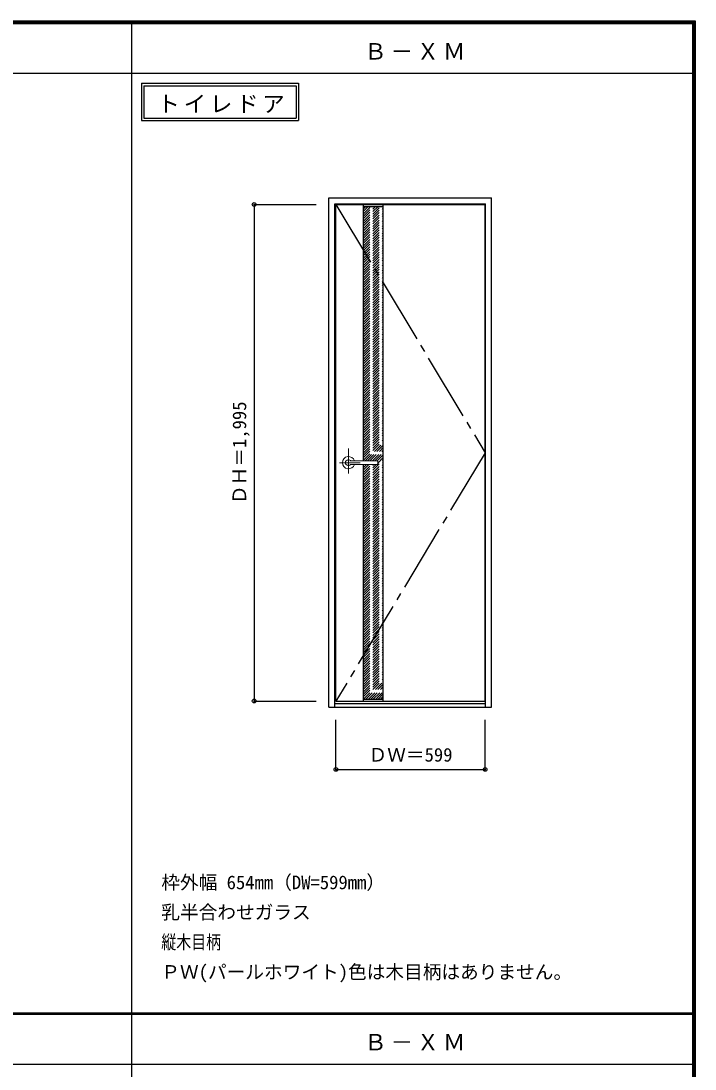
# Model space of a CAD drawing. Units: millimetres, scale not verified. Extents: x -6000 to 5700, y -4307 to 4175.
# Drawn here: x 2993 to 5700, y -36 to 4175 of the extents above; entities that cross this region are included whole.
import ezdxf
from ezdxf.enums import TextEntityAlignment as Align

# ---------------------------------------------------------------- set-up
doc = ezdxf.new("R2010")
doc.units = ezdxf.units.MM
doc.header["$LTSCALE"] = 30
doc.header["$PDMODE"] = 32
doc.header["$PDSIZE"] = 15
for name, pattern in [('CHAIN1', [8, 5, -1, 1, -1]), ('CHAIN2', [12, 9, -1, 1, -1]), ('DASHED1', [1.8, 1.2, -0.6])]:
    doc.linetypes.add(name, pattern=pattern)
for name, color, linetype in [('0-2_扉', 3, 'Continuous'), ('0-3_仕上げ', 3, 'Continuous'), ('0-4_枠', 3, 'Continuous'), ('0-7', 7, 'CHAIN2'), ('0-A_文字', 7, 'Continuous'), ('0-B_寸法', 7, 'Continuous'), ('0-C_ハッチ', 4, 'DASHED1'), ('F-1_枠', 6, 'Continuous')]:
    doc.layers.add(name, color=color, linetype=linetype)
doc.layers.add('0-5_レバー', color=7, linetype='Continuous', lineweight=18)
doc.styles.add('ＭＳ ゴシック', font='')
doc.styles.get('ＭＳ ゴシック').set_extended_font_data('MS Gothic')

msp = doc.modelspace()

# ---------------------------------------------------------------- linework, layer by layer
at = {"layer": '0-2_扉'}
for p, q in [((4258, 3438), (4857, 3438)), ((4258, 1443), (4258, 3438)), ((4857, 1443), (4857, 3438)), ((4258, 1443), (4857, 1443))]:
    msp.add_line(p, q, dxfattribs=at)
at = {"layer": '0-3_仕上げ'}
for p, q in [((4368, 2407.5), (4368, 3438)), ((4448, 1443), (4448, 3438)), ((4368, 1443), (4368, 2393.5))]:
    msp.add_line(p, q, dxfattribs=at)
at = {"layer": '0-3_仕上げ', "color": 7}
for p, q in [((4368, 3430), (4448, 3430)), ((4368, 1451), (4448, 1451))]:
    msp.add_line(p, q, dxfattribs=at)
at = {"layer": '0-4_枠'}
for p, q in [((4229, 3465), (4883, 3465)), ((4229, 1418), (4229, 3465)), ((4883, 1418), (4883, 3465)), ((4253, 3441), (4859, 3441)), ((4253, 1418), (4253, 3441)), ((4859, 1418), (4859, 3441)), ((4253, 1433), (4859, 1433)), ((4229, 1418), (4883, 1418))]:
    msp.add_line(p, q, dxfattribs=at)
at = {"layer": '0-5_レバー', "color": 4, "linetype": 'CHAIN1'}
for p, q in [((4308.5, 2456.96), (4308.5, 2357.11)), ((4355.3, 2400.5), (4272.28, 2400.5))]:
    msp.add_line(p, q, dxfattribs=at)
at = {"layer": '0-5_レバー'}
for q in [(4425.5, 2405.99), (4425.5, 2395)]:
    msp.add_line((4425.5, 2400.5), q, dxfattribs=at)
for points in [[(4318.46, 2407.49), (4317.69, 2408.28), (4315.72, 2409.65), (4313.48, 2410.66), (4311.04, 2411.29), (4308.5, 2411.5), (4305.96, 2411.29), (4303.53, 2410.66), (4301.28, 2409.65), (4299.31, 2408.28), (4297.69, 2406.61), (4296.49, 2404.71), (4295.75, 2402.65), (4295.5, 2400.5), (4295.75, 2398.35), (4296.49, 2396.29), (4297.69, 2394.39), (4299.31, 2392.72), (4301.28, 2391.35), (4303.53, 2390.34), (4305.96, 2389.71), (4308.5, 2389.5), (4311.04, 2389.71), (4313.48, 2390.34), (4315.72, 2391.35), (4317.69, 2392.72), (4318.46, 2393.51)], [(4424, 2407.5), (4414.27, 2407.5), (4404.09, 2407.5), (4394.49, 2407.5), (4385.5, 2407.5), (4377.09, 2407.5), (4369.28, 2407.5), (4362.46, 2407.5), (4356.16, 2407.5), (4350.4, 2407.5), (4345.15, 2407.5), (4340.36, 2407.5), (4335.71, 2407.5), (4331.5, 2407.5), (4327.75, 2407.5), (4325.75, 2407.5), (4323.9, 2407.5), (4321.89, 2407.49), (4319.48, 2407.49), (4317.99, 2407.49), (4316.45, 2407.49), (4314.93, 2407.49), (4313.83, 2407.49), (4313.37, 2407.49), (4313.37, 2407.48)], [(4424, 2407.5), (4414.92, 2407.5), (4414.52, 2407.5)], [(4313.52, 2393.51), (4313.65, 2393.51), (4314.09, 2393.51), (4314.81, 2393.51), (4315.83, 2393.51), (4317.09, 2393.51), (4318.44, 2393.51), (4321.3, 2393.51), (4324.28, 2393.5), (4327.3, 2393.5), (4330.34, 2393.5), (4333.41, 2393.5), (4336.49, 2393.5), (4340.49, 2393.5), (4344.9, 2393.5), (4349.87, 2393.5), (4355.4, 2393.5), (4361.49, 2393.5), (4368.14, 2393.5), (4375.35, 2393.5), (4383.94, 2393.5), (4393.2, 2393.5), (4403.14, 2393.5), (4413.75, 2393.5), (4424, 2393.5)]]:
    msp.add_lwpolyline(points, dxfattribs=at)
for centre, radius, start, end in [((4308.5, 2400.5), 24.55, 16.59952, 343.36736), ((4424, 2406), 1.5, 0.00847, 89.9163), ((4424, 2406), 1.5, 360, 90.17419), ((4424, 2395), 1.5, 270.16419, 0), ((4424, 2395), 1.5, 269.91059, 359.99153)]:
    msp.add_arc(centre, radius, start, end, dxfattribs=at)
at = {"layer": '0-7'}
for p, q in [((4258, 3438), (4857, 2440.5)), ((4857, 2440.5), (4258, 1443))]:
    msp.add_line(p, q, dxfattribs=at)
at = {"layer": '0-A_文字'}
for p, q in [((3476.4, 3925), (3476.4, 3775)), ((3486.4, 3915), (3486.4, 3785)), ((3486.4, 3915), (4097.43, 3915)), ((4097.43, 3915), (4097.43, 3785)), ((3476.4, 3775), (4107.43, 3775)), ((3486.4, 3785), (4097.43, 3785))]:
    msp.add_line(p, q, dxfattribs=at)
msp.add_lwpolyline([(3476.4, 3925), (4107.43, 3925), (4107.43, 3775)], dxfattribs=at)
at = {"layer": '0-B_寸法', "color": 4}
for p, q in [((3929, 3438), (4179, 3438)), ((3929, 3438), (3929, 1443)), ((3929, 1443), (4179, 1443)), ((4258, 1168), (4258, 1368)), ((4857, 1168), (4857, 1368)), ((4258, 1168), (4857, 1168))]:
    msp.add_line(p, q, dxfattribs=at)
at = {"layer": '0-B_寸法'}
for p in [(3929, 3438), (3929, 1443), (4258, 1168), (4857, 1168)]:
    msp.add_point(p, dxfattribs=at)
at = {"layer": '0-C_ハッチ'}
for p, q in [((4368, 3351.3), (4446.7, 3430)), ((4368, 3361.2), (4436.8, 3430)), ((4368, 3371.1), (4426.9, 3430)), ((4368, 3381), (4417.01, 3430)), ((4368, 3390.89), (4407.11, 3430)), ((4368, 3400.79), (4397.21, 3430)), ((4368, 3410.69), (4387.31, 3430)), ((4368, 3420.59), (4377.41, 3430)), ((4368, 3341.4), (4448, 3421.4)), ((4368, 3331.5), (4448, 3411.5)), ((4368, 3321.6), (4448, 3401.6)), ((4368, 3311.7), (4448, 3391.7)), ((4368, 3301.8), (4448, 3381.8)), ((4368, 3291.9), (4448, 3371.9)), ((4368, 3282), (4448, 3362)), ((4368, 3272.1), (4448, 3352.1)), ((4368, 3262.2), (4448, 3342.2)), ((4368, 3252.3), (4448, 3332.3)), ((4368, 3242.4), (4448, 3322.4)), ((4368, 3232.5), (4448, 3312.5)), ((4368, 3222.6), (4448, 3302.6)), ((4368, 3212.7), (4448, 3292.7)), ((4368, 3202.8), (4448, 3282.8)), ((4368, 3192.9), (4448, 3272.9)), ((4368, 3183.01), (4448, 3263.01)), ((4368, 3173.11), (4448, 3253.11)), ((4368, 3163.21), (4448, 3243.21)), ((4368, 3153.31), (4448, 3233.31)), ((4368, 3143.41), (4448, 3223.41)), ((4368, 3133.51), (4448, 3213.51)), ((4368, 3123.61), (4448, 3203.61)), ((4368, 3113.71), (4448, 3193.71)), ((4368, 3103.81), (4448, 3183.81)), ((4368, 3093.91), (4448, 3173.91)), ((4368, 3084.01), (4448, 3164.01)), ((4368, 3074.11), (4448, 3154.11)), ((4368, 3064.21), (4448, 3144.21)), ((4368, 3054.31), (4448, 3134.31)), ((4368, 3044.41), (4448, 3124.41)), ((4368, 3034.51), (4448, 3114.51)), ((4368, 3024.61), (4448, 3104.61)), ((4368, 3014.71), (4448, 3094.71)), ((4368, 3004.81), (4448, 3084.81)), ((4368, 2994.91), (4448, 3074.91)), ((4368, 2985.02), (4448, 3065.02)), ((4368, 2975.12), (4448, 3055.12)), ((4368, 2965.22), (4448, 3045.22)), ((4368, 2955.32), (4448, 3035.32)), ((4368, 2945.42), (4448, 3025.42)), ((4368, 2935.52), (4448, 3015.52)), ((4368, 2925.62), (4448, 3005.62)), ((4368, 2915.72), (4448, 2995.72)), ((4368, 2905.82), (4448, 2985.82)), ((4368, 2895.92), (4448, 2975.92)), ((4368, 2886.02), (4448, 2966.02)), ((4368, 2876.12), (4448, 2956.12)), ((4368, 2866.22), (4448, 2946.22)), ((4368, 2856.32), (4448, 2936.32)), ((4368, 2846.42), (4448, 2926.42)), ((4368, 2836.52), (4448, 2916.52)), ((4368, 2826.62), (4448, 2906.62)), ((4368, 2816.72), (4448, 2896.72)), ((4368, 2806.82), (4448, 2886.82)), ((4368, 2796.92), (4448, 2876.92)), ((4368, 2787.03), (4448, 2867.03)), ((4368, 2777.13), (4448, 2857.13)), ((4368, 2767.23), (4448, 2847.23)), ((4368, 2757.33), (4448, 2837.33)), ((4368, 2747.43), (4448, 2827.43)), ((4368, 2737.53), (4448, 2817.53)), ((4368, 2727.63), (4448, 2807.63)), ((4368, 2717.73), (4448, 2797.73)), ((4368, 2707.83), (4448, 2787.83)), ((4368, 2697.93), (4448, 2777.93)), ((4368, 2688.03), (4448, 2768.03)), ((4368, 2678.13), (4448, 2758.13)), ((4368, 2668.23), (4448, 2748.23)), ((4368, 2658.33), (4448, 2738.33)), ((4368, 2648.43), (4448, 2728.43)), ((4368, 2638.53), (4448, 2718.53)), ((4368, 2628.63), (4448, 2708.63)), ((4368, 2618.73), (4448, 2698.73)), ((4368, 2608.83), (4448, 2688.83)), ((4368, 2598.94), (4448, 2678.94)), ((4368, 2589.04), (4448, 2669.04)), ((4368, 2579.14), (4448, 2659.14)), ((4368, 2569.24), (4448, 2649.24)), ((4368, 2559.34), (4448, 2639.34)), ((4368, 2549.44), (4448, 2629.44)), ((4368, 2539.54), (4448, 2619.54)), ((4368, 2529.64), (4448, 2609.64)), ((4368, 2519.74), (4448, 2599.74)), ((4368, 2509.84), (4448, 2589.84)), ((4368, 2499.94), (4448, 2579.94)), ((4368, 2490.04), (4448, 2570.04)), ((4368, 2480.14), (4448, 2560.14)), ((4368, 2470.24), (4448, 2550.24)), ((4368, 2460.34), (4448, 2540.34)), ((4368, 2450.44), (4448, 2530.44)), ((4368, 2440.54), (4448, 2520.54)), ((4368, 2430.64), (4448, 2510.64)), ((4368, 2420.74), (4448, 2500.74)), ((4368, 2410.84), (4448, 2490.84)), ((4374.55, 2407.5), (4448, 2480.95)), ((4384.45, 2407.5), (4448, 2471.05)), ((4394.35, 2407.5), (4448, 2461.15)), ((4404.17, 2407.42), (4448, 2451.25)), ((4368, 2331.65), (4448, 2411.65)), ((4368, 2321.75), (4448, 2401.75)), ((4414.15, 2407.5), (4448, 2441.35)), ((4424.05, 2407.5), (4448, 2431.45)), ((4425.5, 2399.05), (4448, 2421.55)), ((4368, 2391.05), (4370.46, 2393.5)), ((4368, 2381.15), (4380.36, 2393.5)), ((4368, 2371.25), (4390.26, 2393.5)), ((4368, 2361.35), (4400.15, 2393.5)), ((4368, 2351.45), (4410.05, 2393.5)), ((4368, 2341.55), (4419.95, 2393.5)), ((4368, 2311.85), (4448, 2391.85)), ((4368, 2301.95), (4448, 2381.95)), ((4368, 2292.05), (4448, 2372.05)), ((4368, 2282.15), (4448, 2362.15)), ((4368, 2272.25), (4448, 2352.25)), ((4368, 2262.35), (4448, 2342.35)), ((4368, 2252.45), (4448, 2332.45)), ((4368, 2242.55), (4448, 2322.55)), ((4368, 2232.65), (4448, 2312.65)), ((4368, 2222.75), (4448, 2302.75)), ((4368, 2212.85), (4448, 2292.85)), ((4368, 2202.96), (4448, 2282.96)), ((4368, 2193.06), (4448, 2273.06)), ((4368, 2183.16), (4448, 2263.16)), ((4368, 2173.26), (4448, 2253.26)), ((4368, 2163.36), (4448, 2243.36)), ((4368, 2153.46), (4448, 2233.46)), ((4368, 2143.56), (4448, 2223.56)), ((4368, 2133.66), (4448, 2213.66)), ((4368, 2123.76), (4448, 2203.76)), ((4368, 2113.86), (4448, 2193.86)), ((4368, 2103.96), (4448, 2183.96)), ((4368, 2094.06), (4448, 2174.06)), ((4368, 2084.16), (4448, 2164.16)), ((4368, 2074.26), (4448, 2154.26)), ((4368, 2064.36), (4448, 2144.36)), ((4368, 2054.46), (4448, 2134.46)), ((4368, 2044.56), (4448, 2124.56)), ((4368, 2034.66), (4448, 2114.66)), ((4368, 2024.76), (4448, 2104.76)), ((4368, 2014.86), (4448, 2094.86)), ((4368, 2004.97), (4448, 2084.97)), ((4368, 1995.07), (4448, 2075.07)), ((4368, 1985.17), (4448, 2065.17)), ((4368, 1975.27), (4448, 2055.27)), ((4368, 1965.37), (4448, 2045.37)), ((4368, 1955.47), (4448, 2035.47)), ((4368, 1945.57), (4448, 2025.57)), ((4368, 1935.67), (4448, 2015.67)), ((4368, 1925.77), (4448, 2005.77)), ((4368, 1915.87), (4448, 1995.87)), ((4368, 1905.97), (4448, 1985.97)), ((4368, 1896.07), (4448, 1976.07)), ((4368, 1886.17), (4448, 1966.17)), ((4368, 1876.27), (4448, 1956.27)), ((4368, 1866.37), (4448, 1946.37)), ((4368, 1856.47), (4448, 1936.47)), ((4368, 1846.57), (4448, 1926.57)), ((4368, 1836.67), (4448, 1916.67)), ((4368, 1826.77), (4448, 1906.77)), ((4368, 1816.87), (4448, 1896.87)), ((4368, 1806.98), (4448, 1886.98)), ((4368, 1797.08), (4448, 1877.08)), ((4368, 1787.18), (4448, 1867.18)), ((4368, 1777.28), (4448, 1857.28)), ((4368, 1767.38), (4448, 1847.38)), ((4368, 1757.48), (4448, 1837.48)), ((4368, 1747.58), (4448, 1827.58)), ((4368, 1737.68), (4448, 1817.68)), ((4368, 1727.78), (4448, 1807.78)), ((4368, 1717.88), (4448, 1797.88)), ((4368, 1707.98), (4448, 1787.98)), ((4368, 1698.08), (4448, 1778.08)), ((4368, 1688.18), (4448, 1768.18)), ((4368, 1678.28), (4448, 1758.28)), ((4368, 1668.38), (4448, 1748.38)), ((4368, 1658.48), (4448, 1738.48)), ((4368, 1648.58), (4448, 1728.58)), ((4368, 1638.68), (4448, 1718.68)), ((4368, 1628.78), (4448, 1708.78)), ((4368, 1618.89), (4448, 1698.89)), ((4368, 1608.99), (4448, 1688.99)), ((4368, 1599.09), (4448, 1679.09)), ((4368, 1589.19), (4448, 1669.19)), ((4368, 1579.29), (4448, 1659.29)), ((4368, 1569.39), (4448, 1649.39)), ((4368, 1559.49), (4448, 1639.49)), ((4368, 1549.59), (4448, 1629.59)), ((4368, 1539.69), (4448, 1619.69)), ((4368, 1529.79), (4448, 1609.79)), ((4368, 1519.89), (4448, 1599.89)), ((4368, 1509.99), (4448, 1589.99)), ((4368, 1500.09), (4448, 1580.09)), ((4368, 1490.19), (4448, 1570.19)), ((4368, 1480.29), (4448, 1560.29)), ((4368, 1470.39), (4448, 1550.39)), ((4368, 1460.49), (4448, 1540.49)), ((4368.41, 1451), (4448, 1530.59)), ((4378.31, 1451), (4448, 1520.69)), ((4388.21, 1451), (4448, 1510.79)), ((4398.11, 1451), (4448, 1500.9)), ((4408, 1451), (4448, 1491)), ((4417.9, 1451), (4448, 1481.1)), ((4427.8, 1451), (4448, 1471.2)), ((4437.7, 1451), (4448, 1461.3)), ((4447.6, 1451), (4448, 1451.4))]:
    msp.add_line(p, q, dxfattribs=at)
at = {"layer": 'F-1_枠'}
for p, q in [((-6000, 4175), (5700, 4175)), ((-6000, 4170), (5700, 4170)), ((3436.4, 4175), (3436.4, -3790)), ((5690, 4175), (5690, -4205)), ((5695, 4175), (5695, -4205)), ((5700, 4175), (5700, -4205)), ((-6000, 4165), (5700, 4165)), ((-6000, 3965), (5700, 3965)), ((-6000, 190.5), (5700, 190.5)), ((-6000, 187.5), (5700, 187.5)), ((-6000, 184.5), (5700, 184.5)), ((-6000, -15.5), (5700, -15.5))]:
    msp.add_line(p, q, dxfattribs=at)

# ---------------------------------------------------------------- texts
at = {"layer": '0-A_文字', "style": 'ＭＳ ゴシック'}
for s, p in [('枠外幅 654mm（DW=599mm）', (3556.4, 670.5)), ('乳半合わせガラス', (3556.4, 550.5)), ('ＰＷ(パールホワイト)色は木目柄はありません。', (3556.4, 310.5))]:
    msp.add_text(s, height=54.99, dxfattribs=at).set_placement(p, align=Align.BOTTOM_LEFT)
at = {"layer": '0-A_文字', "style": 'ＭＳ ゴシック', "width": 0.8}
msp.add_text('縦木目柄', height=54.99, dxfattribs=at).set_placement((3556.4, 430.5), align=Align.BOTTOM_LEFT)
at = {"layer": '0-A_文字', "char_height": 65.98, "attachment_point": 7, "style": 'ＭＳ ゴシック'}
for s, insert in [('\\T1.17;Ｂ－ＸＭ', (4371.7, 4020)), ('\\T1.17;トイレドア', (3541.06, 3805)), ('\\T1.17;Ｂ－ＸＭ', (4371.7, 39.5))]:
    msp.add_mtext(s, dxfattribs=dict(at, insert=insert))
at = {"layer": '0-B_寸法', "style": 'ＭＳ ゴシック'}
msp.add_text('ＤＨ＝1,995', height=54.99, rotation=90, dxfattribs=at).set_placement((3914, 2234.25), align=Align.BOTTOM_LEFT)
msp.add_text('ＤＷ＝599', height=54.99, dxfattribs=at).set_placement((4388.75, 1183), align=Align.BOTTOM_LEFT)

doc.saveas('drawing.dxf')
